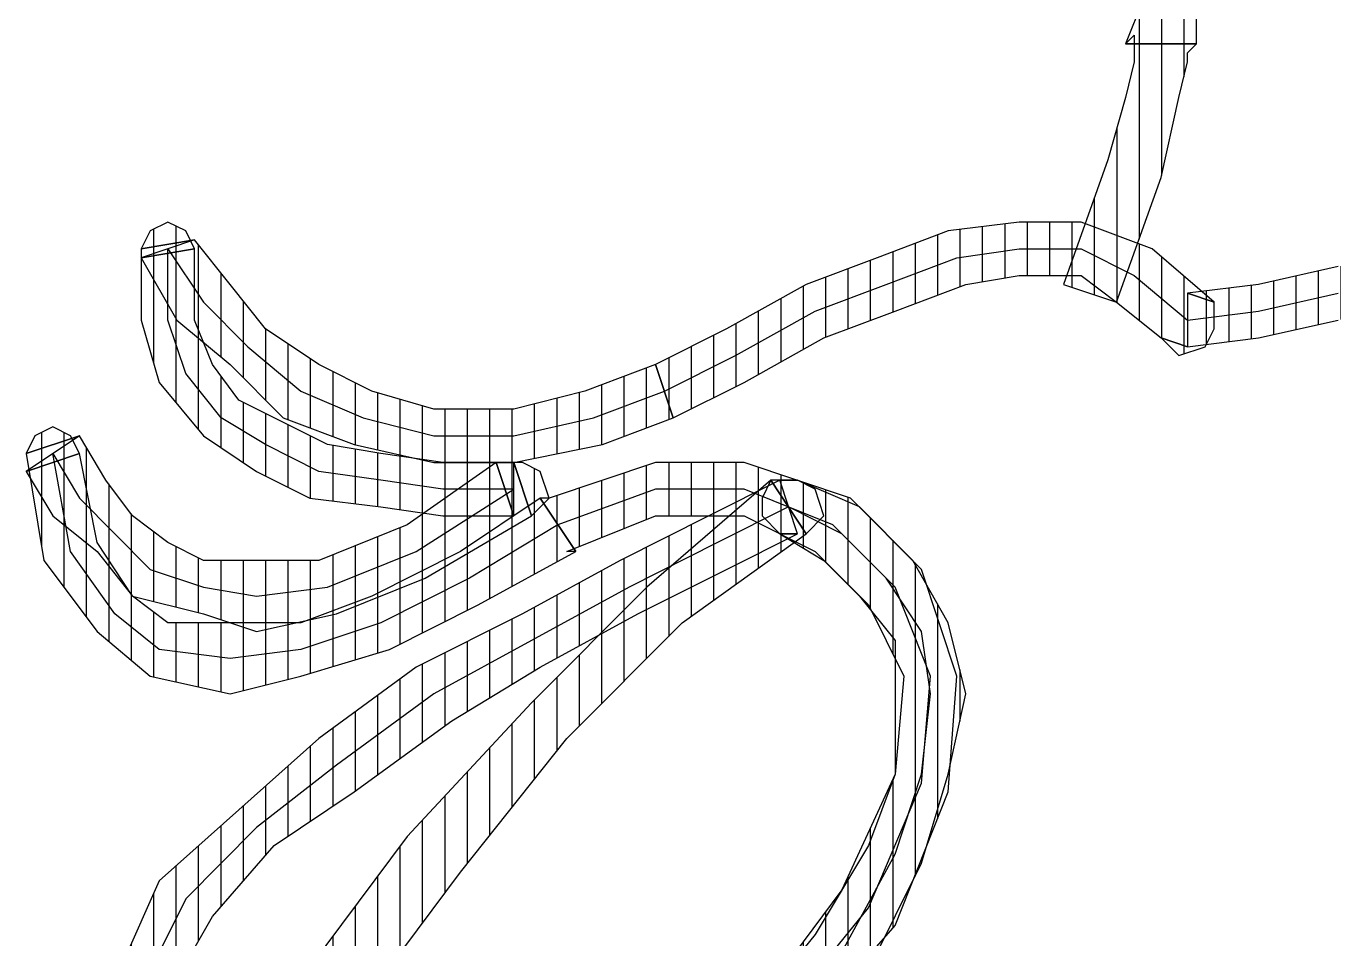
# Model space of a CAD drawing. Header units: millimetres. Extents: x 11489 to 12006, y 36725 to 37730.
# Drawn here: x 11594.81 to 11602.11, y 37440.06 to 37445.15 of the extents above; entities that cross this region are included whole.
import ezdxf

# ---------------------------------------------------------------- set-up
doc = ezdxf.new("R2010")
doc.units = ezdxf.units.MM
doc.layers.add('OC-Mutfak_Ekipman', color=252, linetype='Continuous')
pattern_1 = [(360, (-19413.11011, 29189.02214), (1e-16, 0.125), [25])]

# ---------------------------------------------------------------- blocks, each defined once
blk = doc.blocks.new('A$C0b4f8896')
at = {"ltscale": 30}
h = blk.add_hatch(dxfattribs=at)
h.set_pattern_fill('DC_LINES', color=256, scale=0.1, style=0)
h.set_pattern_definition(pattern_1)
edge = h.paths.add_edge_path(flags=0)
edge.add_line((18.2802, 47.6445), (18.3298, 47.3477))
edge.add_line((18.3298, 47.3477), (18.3795, 47.002))
edge.add_line((18.3795, 47.002), (18.4291, 46.5566))
edge.add_line((18.4291, 46.5566), (18.5285, 46.1113))
edge.add_line((18.5285, 46.1113), (18.5782, 45.666))
edge.add_line((18.5782, 45.666), (18.6776, 45.2207))
edge.add_line((18.6776, 45.2207), (18.7769, 44.7754))
edge.add_line((18.7769, 44.7754), (18.8265, 44.3799))
edge.add_line((18.8265, 44.3799), (19.1246, 44.3799))
edge.add_line((19.1246, 44.3799), (19.0749, 44.7754))
edge.add_line((19.0749, 44.7754), (18.9756, 45.2207))
edge.add_line((18.9756, 45.2207), (18.8762, 45.666))
edge.add_line((18.8762, 45.666), (18.8265, 46.1113))
edge.add_line((18.8265, 46.1113), (18.7272, 46.5566))
edge.add_line((18.7272, 46.5566), (18.6776, 47.002))
edge.add_line((18.6776, 47.002), (18.6279, 47.3477))
edge.add_line((18.6279, 47.3477), (18.5782, 47.6445))
h = blk.add_hatch(dxfattribs=at)
h.set_pattern_fill('DC_LINES', color=256, scale=0.1, style=0)
h.set_pattern_definition(pattern_1)
edge = h.paths.add_edge_path(flags=0)
edge.add_line((16.2435, 44.6768), (16.5415, 44.4287))
edge.add_line((16.5415, 44.4287), (16.8893, 44.2803))
edge.add_line((16.8893, 44.2803), (17.1873, 44.1318))
edge.add_line((17.1873, 44.1318), (17.4357, 44.0332))
edge.add_line((17.4357, 44.0332), (17.4357, 44.4287))
edge.add_line((17.4357, 44.4287), (17.2866, 44.4287))
edge.add_line((17.2866, 44.4287), (16.9886, 44.5771))
edge.add_line((16.9886, 44.5771), (16.7403, 44.7256))
edge.add_line((16.7403, 44.7256), (16.5415, 44.874))
h = blk.add_hatch(dxfattribs=at)
h.set_pattern_fill('DC_LINES', color=256, scale=0.1, style=0)
h.set_pattern_definition(pattern_1)
edge = h.paths.add_edge_path(flags=0)
edge.add_line((18.8265, 44.3799), (18.8762, 44.5273))
edge.add_line((18.8762, 44.5273), (18.5782, 44.1816))
edge.add_line((18.5782, 44.1816), (18.4291, 43.7861))
edge.add_line((18.4291, 43.7861), (18.4291, 43.4395))
edge.add_line((18.4291, 43.4395), (18.4788, 43.0439))
edge.add_line((18.4788, 43.0439), (18.6279, 42.6475))
edge.add_line((18.6279, 42.6475), (18.7769, 42.252))
edge.add_line((18.7769, 42.252), (19.0253, 41.8066))
edge.add_line((19.0253, 41.8066), (19.2239, 41.4111))
edge.add_line((19.2239, 41.4111), (19.522, 41.5098))
edge.add_line((19.522, 41.5098), (19.3233, 41.9053))
edge.add_line((19.3233, 41.9053), (19.0749, 42.3506))
edge.add_line((19.0749, 42.3506), (18.9258, 42.7471))
edge.add_line((18.9258, 42.7471), (18.7769, 43.1426))
edge.add_line((18.7769, 43.1426), (18.7272, 43.4395))
edge.add_line((18.7272, 43.4395), (18.7272, 43.7861))
edge.add_line((18.7272, 43.7861), (18.8762, 43.9834))
edge.add_line((18.8762, 43.9834), (19.0749, 44.2314))
edge.add_line((19.0749, 44.2314), (19.1246, 44.3799))
edge.add_line((19.1246, 44.3799), (19.0749, 44.2314))
edge.add_line((19.0749, 44.2314), (19.1743, 44.3301))
edge.add_line((19.1743, 44.3301), (19.1246, 44.4785))
edge.add_line((19.1246, 44.4785), (19.0253, 44.5273))
edge.add_line((19.0253, 44.5273), (18.8762, 44.5273))
h = blk.add_hatch(dxfattribs=at)
h.set_pattern_fill('DC_LINES', color=256, scale=0.1, style=0)
h.set_pattern_definition(pattern_1)
edge = h.paths.add_edge_path(flags=0)
edge.add_line((17.4357, 44.0332), (17.386, 44.082))
edge.add_line((17.386, 44.082), (17.535, 44.082))
edge.add_line((17.535, 44.082), (17.7337, 44.0332))
edge.add_line((17.7337, 44.0332), (18.0814, 43.9346))
edge.add_line((18.0814, 43.9346), (18.7769, 43.6865))
edge.add_line((18.7769, 43.6865), (18.8762, 43.9834))
edge.add_line((18.8762, 43.9834), (18.1808, 44.2314))
edge.add_line((18.1808, 44.2314), (17.7337, 44.3301))
edge.add_line((17.7337, 44.3301), (17.535, 44.3799))
edge.add_line((17.535, 44.3799), (17.4854, 44.3799))
edge.add_line((17.4854, 44.3799), (17.4357, 44.4287))
h = blk.add_hatch(dxfattribs=at)
h.set_pattern_fill('DC_LINES', color=256, scale=0.1, style=0)
h.set_pattern_definition(pattern_1)
edge = h.paths.add_edge_path(flags=0)
edge.add_line((20.1678, 42.2021), (20.1678, 42.1035))
edge.add_line((20.1678, 42.1035), (20.3168, 42.3506))
edge.add_line((20.3168, 42.3506), (20.5154, 42.5488))
edge.add_line((20.5154, 42.5488), (20.7639, 42.7471))
edge.add_line((20.7639, 42.7471), (21.0619, 42.7471))
edge.add_line((21.0619, 42.7471), (21.509, 42.7471))
edge.add_line((21.509, 42.7471), (21.9064, 42.5986))
edge.add_line((21.9064, 42.5986), (22.4031, 42.3018))
edge.add_line((22.4031, 42.3018), (22.9495, 41.8564))
edge.add_line((22.9495, 41.8564), (23.1482, 42.0537))
edge.add_line((23.1482, 42.0537), (22.6018, 42.5986))
edge.add_line((22.6018, 42.5986), (22.0057, 42.8955))
edge.add_line((22.0057, 42.8955), (21.509, 43.0439))
edge.add_line((21.509, 43.0439), (21.0619, 43.1426))
edge.add_line((21.0619, 43.1426), (20.6645, 43.0439))
edge.add_line((20.6645, 43.0439), (20.3168, 42.8457))
edge.add_line((20.3168, 42.8457), (20.0187, 42.5488))
edge.add_line((20.0187, 42.5488), (19.8697, 42.2021))
edge.add_line((19.8697, 42.2021), (19.8697, 42.1035))
edge.add_line((19.8697, 42.1035), (19.8697, 42.2021))
edge.add_line((19.8697, 42.2021), (19.8697, 42.0537))
edge.add_line((19.8697, 42.0537), (19.9691, 42.0049))
edge.add_line((19.9691, 42.0049), (20.0684, 42.0049))
edge.add_line((20.0684, 42.0049), (20.1678, 42.1035))
h = blk.add_hatch(dxfattribs=at)
h.set_pattern_fill('DC_LINES', color=256, scale=0.1, style=0)
h.set_pattern_definition(pattern_1)
edge = h.paths.add_edge_path(flags=0)
edge.add_line((20.2671, 40.9658), (20.2671, 40.916))
edge.add_line((20.2671, 40.916), (20.0684, 41.4111))
edge.add_line((20.0684, 41.4111), (20.0684, 41.9053))
edge.add_line((20.0684, 41.9053), (20.2671, 42.3018))
edge.add_line((20.2671, 42.3018), (20.5651, 42.5986))
edge.add_line((20.5651, 42.5986), (20.9625, 42.7959))
edge.add_line((20.9625, 42.7959), (21.509, 42.7471))
edge.add_line((21.509, 42.7471), (22.1547, 42.4502))
edge.add_line((22.1547, 42.4502), (22.9495, 41.8564))
edge.add_line((22.9495, 41.8564), (23.1482, 42.0537))
edge.add_line((23.1482, 42.0537), (22.3534, 42.7471))
edge.add_line((22.3534, 42.7471), (21.6083, 43.0439))
edge.add_line((21.6083, 43.0439), (20.9625, 43.0928))
edge.add_line((20.9625, 43.0928), (20.3665, 42.8955))
edge.add_line((20.3665, 42.8955), (19.9691, 42.499))
edge.add_line((19.9691, 42.499), (19.7704, 41.9053))
edge.add_line((19.7704, 41.9053), (19.7704, 41.4111))
edge.add_line((19.7704, 41.4111), (19.9691, 40.8174))
edge.add_line((19.9691, 40.8174), (19.9691, 40.7676))
h = blk.add_hatch(dxfattribs=at)
h.set_pattern_fill('DC_LINES', color=256, scale=0.1, style=0)
h.set_pattern_definition(pattern_1)
edge = h.paths.add_edge_path(flags=0)
edge.add_line((25.632, 38.3926), (25.0854, 38.541))
edge.add_line((25.0854, 38.541), (24.3404, 38.8379))
edge.add_line((24.3404, 38.8379), (23.645, 39.2344))
edge.add_line((23.645, 39.2344), (22.8502, 39.7285))
edge.add_line((22.8502, 39.7285), (22.0554, 40.3223))
edge.add_line((22.0554, 40.3223), (21.3103, 40.916))
edge.add_line((21.3103, 40.916), (20.6645, 41.5596))
edge.add_line((20.6645, 41.5596), (20.1678, 42.252))
edge.add_line((20.1678, 42.252), (19.8697, 42.0537))
edge.add_line((19.8697, 42.0537), (20.4658, 41.3613))
edge.add_line((20.4658, 41.3613), (21.1116, 40.7178))
edge.add_line((21.1116, 40.7178), (21.8566, 40.0254))
edge.add_line((21.8566, 40.0254), (22.6514, 39.4316))
edge.add_line((22.6514, 39.4316), (23.4462, 38.9375))
edge.add_line((23.4462, 38.9375), (24.241, 38.541))
edge.add_line((24.241, 38.541), (24.9861, 38.2441))
edge.add_line((24.9861, 38.2441), (25.632, 38.0957))
h = blk.add_hatch(dxfattribs=at)
h.set_pattern_fill('DC_LINES', color=256, scale=0.1, style=0)
h.set_pattern_definition(pattern_1)
edge = h.paths.add_edge_path(flags=0)
edge.add_line((22.6514, 38.7393), (22.3037, 38.9375))
edge.add_line((22.3037, 38.9375), (21.9064, 39.2832))
edge.add_line((21.9064, 39.2832), (21.6083, 39.7285))
edge.add_line((21.6083, 39.7285), (21.2109, 40.2734))
edge.add_line((21.2109, 40.2734), (20.9128, 40.7676))
edge.add_line((20.9128, 40.7676), (20.6149, 41.3115))
edge.add_line((20.6149, 41.3115), (20.3665, 41.8066))
edge.add_line((20.3665, 41.8066), (20.1678, 42.2021))
edge.add_line((20.1678, 42.2021), (19.8697, 42.1035))
edge.add_line((19.8697, 42.1035), (20.0684, 41.708))
edge.add_line((20.0684, 41.708), (20.3168, 41.2129))
edge.add_line((20.3168, 41.2129), (20.6149, 40.6689))
edge.add_line((20.6149, 40.6689), (20.9128, 40.0752))
edge.add_line((20.9128, 40.0752), (21.3103, 39.5312))
edge.add_line((21.3103, 39.5312), (21.7076, 39.0859))
edge.add_line((21.7076, 39.0859), (22.105, 38.6406))
edge.add_line((22.105, 38.6406), (22.5521, 38.4424))
h = blk.add_hatch(dxfattribs=at)
h.set_pattern_fill('DC_LINES', color=256, scale=0.1, style=0)
h.set_pattern_definition(pattern_1)
edge = h.paths.add_edge_path(flags=0)
edge.add_line((19.2239, 41.4111), (19.3729, 41.0156))
edge.add_line((19.3729, 41.0156), (19.4723, 40.6191))
edge.add_line((19.4723, 40.6191), (19.4723, 40.1738))
edge.add_line((19.4723, 40.1738), (19.3729, 39.8281))
edge.add_line((19.3729, 39.8281), (19.2239, 39.5312))
edge.add_line((19.2239, 39.5312), (19.0253, 39.2344))
edge.add_line((19.0253, 39.2344), (18.7769, 39.0361))
edge.add_line((18.7769, 39.0361), (18.5285, 38.8379))
edge.add_line((18.5285, 38.8379), (18.6279, 38.541))
edge.add_line((18.6279, 38.541), (18.9756, 38.7393))
edge.add_line((18.9756, 38.7393), (19.2239, 39.0361))
edge.add_line((19.2239, 39.0361), (19.522, 39.333))
edge.add_line((19.522, 39.333), (19.671, 39.7285))
edge.add_line((19.671, 39.7285), (19.7704, 40.1738))
edge.add_line((19.7704, 40.1738), (19.7704, 40.6191))
edge.add_line((19.7704, 40.6191), (19.671, 41.1143))
edge.add_line((19.671, 41.1143), (19.522, 41.5098))
h = blk.add_hatch(dxfattribs=at)
h.set_pattern_fill('DC_LINES', color=256, scale=0.1, style=0)
h.set_pattern_definition(pattern_1)
edge = h.paths.add_edge_path(flags=0)
edge.add_line((19.6213, 38.1953), (19.7207, 37.8984))
edge.add_line((19.7207, 37.8984), (20.3168, 37.9971))
edge.add_line((20.3168, 37.9971), (20.7142, 38.2939))
edge.add_line((20.7142, 38.2939), (20.9625, 38.5908))
edge.add_line((20.9625, 38.5908), (21.0619, 39.0361))
edge.add_line((21.0619, 39.0361), (20.9625, 39.4316))
edge.add_line((20.9625, 39.4316), (20.8135, 39.9268))
edge.add_line((20.8135, 39.9268), (20.5651, 40.4209))
edge.add_line((20.5651, 40.4209), (20.2671, 40.9658))
edge.add_line((20.2671, 40.9658), (19.9691, 40.7676))
edge.add_line((19.9691, 40.7676), (20.2671, 40.3223))
edge.add_line((20.2671, 40.3223), (20.5154, 39.8281))
edge.add_line((20.5154, 39.8281), (20.6645, 39.4316))
edge.add_line((20.6645, 39.4316), (20.6645, 39.0361))
edge.add_line((20.6645, 39.0361), (20.6645, 38.6895))
edge.add_line((20.6645, 38.6895), (20.5154, 38.4922))
edge.add_line((20.5154, 38.4922), (20.2175, 38.2939))
edge.add_line((20.2175, 38.2939), (19.7207, 38.1953))
edge.add_line((19.7207, 38.1953), (19.82, 37.8984))
edge.add_line((19.82, 37.8984), (19.7207, 38.1953))
edge.add_line((19.7207, 38.1953), (19.6213, 38.1455))
edge.add_line((19.6213, 38.1455), (19.5717, 38.0469))
edge.add_line((19.5717, 38.0469), (19.6213, 37.9473))
edge.add_line((19.6213, 37.9473), (19.7207, 37.8984))
h = blk.add_hatch(dxfattribs=at)
h.set_pattern_fill('DC_LINES', color=256, scale=0.1, style=0)
h.set_pattern_definition(pattern_1)
edge = h.paths.add_edge_path(flags=0)
edge.add_line((20.0684, 40.6191), (19.7704, 40.5205))
edge.add_line((19.7704, 40.5205), (20.118, 40.0254))
edge.add_line((20.118, 40.0254), (20.3168, 39.5312))
edge.add_line((20.3168, 39.5312), (20.3168, 39.1846))
edge.add_line((20.3168, 39.1846), (20.3168, 38.8877))
edge.add_line((20.3168, 38.8877), (20.2175, 38.6895))
edge.add_line((20.2175, 38.6895), (20.0684, 38.4922))
edge.add_line((20.0684, 38.4922), (19.8697, 38.3438))
edge.add_line((19.8697, 38.3438), (19.6213, 38.1953))
edge.add_line((19.6213, 38.1953), (19.82, 37.8984))
edge.add_line((19.82, 37.8984), (20.0684, 38.0469))
edge.add_line((20.0684, 38.0469), (20.2671, 38.2939))
edge.add_line((20.2671, 38.2939), (20.5154, 38.4922))
edge.add_line((20.5154, 38.4922), (20.6149, 38.8877))
edge.add_line((20.6149, 38.8877), (20.7142, 39.1846))
edge.add_line((20.7142, 39.1846), (20.6149, 39.6299))
edge.add_line((20.6149, 39.6299), (20.4161, 40.125))
edge.add_line((20.4161, 40.125), (20.0684, 40.7178))
edge.add_line((20.0684, 40.7178), (19.7704, 40.6191))
edge.add_line((19.7704, 40.6191), (20.0684, 40.7178))
edge.add_line((20.0684, 40.7178), (19.9691, 40.8174))
edge.add_line((19.9691, 40.8174), (19.82, 40.7676))
edge.add_line((19.82, 40.7676), (19.7704, 40.6689))
edge.add_line((19.7704, 40.6689), (19.7704, 40.5205))
h = blk.add_hatch(dxfattribs=at)
h.set_pattern_fill('DC_LINES', color=256, scale=0.1, style=0)
h.set_pattern_definition(pattern_1)
edge = h.paths.add_edge_path(flags=0)
edge.add_line((18.5285, 38.8379), (18.5782, 38.541))
edge.add_line((18.5782, 38.541), (18.9756, 38.541))
edge.add_line((18.9756, 38.541), (19.3233, 38.6406))
edge.add_line((19.3233, 38.6406), (19.6213, 38.8877))
edge.add_line((19.6213, 38.8877), (19.82, 39.1846))
edge.add_line((19.82, 39.1846), (19.9691, 39.4814))
edge.add_line((19.9691, 39.4814), (20.0187, 39.877))
edge.add_line((20.0187, 39.877), (20.0684, 40.2236))
edge.add_line((20.0684, 40.2236), (20.0684, 40.6191))
edge.add_line((20.0684, 40.6191), (19.7704, 40.6191))
edge.add_line((19.7704, 40.6191), (19.7704, 40.2236))
edge.add_line((19.7704, 40.2236), (19.7207, 39.877))
edge.add_line((19.7207, 39.877), (19.671, 39.5801))
edge.add_line((19.671, 39.5801), (19.522, 39.2832))
edge.add_line((19.522, 39.2832), (19.4227, 39.0859))
edge.add_line((19.4227, 39.0859), (19.2239, 38.9375))
edge.add_line((19.2239, 38.9375), (18.9756, 38.8379))
edge.add_line((18.9756, 38.8379), (18.5782, 38.8379))
edge.add_line((18.5782, 38.8379), (18.6279, 38.541))
edge.add_line((18.6279, 38.541), (18.5782, 38.8379))
edge.add_line((18.5782, 38.8379), (18.4788, 38.7891))
edge.add_line((18.4788, 38.7891), (18.4291, 38.6895))
edge.add_line((18.4291, 38.6895), (18.4788, 38.5908))
edge.add_line((18.4788, 38.5908), (18.5782, 38.541))
for p, q in [((18.6776, 45.2207), (18.7769, 44.7754)), ((18.9258, 44.7754), (18.8265, 45.2207)), ((19.0749, 44.7754), (18.9756, 45.2207)), ((18.7769, 44.7754), (18.8265, 44.3799)), ((18.9756, 44.3799), (18.9258, 44.7754)), ((19.1246, 44.3799), (19.0749, 44.7754)), ((18.8762, 44.5273), (18.5782, 44.1816)), ((18.8265, 44.3799), (18.8762, 44.5273)), ((18.8762, 44.5273), (18.8265, 44.3799)), ((19.0253, 44.5273), (18.8762, 44.5273)), ((19.1246, 44.4785), (19.0253, 44.5273)), ((19.1743, 44.3301), (19.1246, 44.4785)), ((17.4357, 44.4287), (17.2866, 44.4287)), ((17.4854, 44.3799), (17.4357, 44.4287)), ((17.4357, 44.4287), (17.4357, 44.0332)), ((17.4357, 44.0332), (17.4357, 44.4287)), ((17.535, 44.3799), (17.4854, 44.3799)), ((17.7337, 44.3301), (17.535, 44.3799)), ((18.7272, 44.082), (18.9756, 44.3799)), ((18.8265, 44.3799), (19.1246, 44.3799)), ((18.8265, 44.3799), (18.8265, 44.3799)), ((19.0749, 44.2314), (19.1246, 44.3799)), ((19.1246, 44.3799), (19.0749, 44.2314)), ((18.1808, 44.2314), (17.7337, 44.3301)), ((19.0749, 44.2314), (19.1743, 44.3301)), ((18.8762, 43.9834), (18.1808, 44.2314)), ((18.8762, 43.9834), (19.0749, 44.2314)), ((18.5782, 44.1816), (18.4291, 43.7861)), ((17.1873, 44.1318), (17.4357, 44.0332)), ((17.4357, 44.0332), (17.386, 44.082)), ((17.386, 44.082), (17.535, 44.082)), ((17.535, 44.082), (17.7337, 44.0332)), ((18.5782, 43.7861), (18.7272, 44.082)), ((17.4357, 44.0332), (17.4357, 44.0332)), ((17.7337, 44.0332), (18.0814, 43.9346)), ((18.0814, 43.9346), (18.7769, 43.6865)), ((18.7272, 43.7861), (18.8762, 43.9834)), ((18.7769, 43.6865), (18.8762, 43.9834)), ((18.4291, 43.7861), (18.4291, 43.4395)), ((18.5782, 43.4395), (18.5782, 43.7861)), ((18.7272, 43.4395), (18.7272, 43.7861)), ((18.4291, 43.4395), (18.4788, 43.0439)), ((18.6279, 43.0928), (18.5782, 43.4395)), ((18.7769, 43.1426), (18.7272, 43.4395)), ((18.9258, 42.7471), (18.7769, 43.1426)), ((21.0619, 43.1426), (20.6645, 43.0439)), ((21.509, 43.0439), (21.0619, 43.1426)), ((18.7769, 42.6973), (18.6279, 43.0928)), ((20.9625, 43.0928), (20.3665, 42.8955)), ((21.6083, 43.0439), (20.9625, 43.0928)), ((18.4788, 43.0439), (18.6279, 42.6475)), ((20.6645, 43.0439), (20.3168, 42.8457)), ((22.0057, 42.8955), (21.509, 43.0439)), ((22.3534, 42.7471), (21.6083, 43.0439)), ((20.9625, 42.9443), (20.4658, 42.7471)), ((21.0619, 42.9443), (20.7142, 42.8955)), ((21.5587, 42.8955), (20.9625, 42.9443)), ((21.509, 42.8955), (21.0619, 42.9443)), ((20.3665, 42.8955), (19.9691, 42.499)), ((20.3168, 42.8457), (20.0187, 42.5488)), ((20.7142, 42.8955), (20.4161, 42.6973)), ((21.9561, 42.7471), (21.509, 42.8955)), ((22.2541, 42.5986), (21.5587, 42.8955)), ((22.6018, 42.5986), (22.0057, 42.8955)), ((20.5651, 42.5986), (20.9625, 42.7959)), ((20.9625, 42.7959), (21.509, 42.7471)), ((18.9258, 42.3018), (18.7769, 42.6973)), ((19.0749, 42.3506), (18.9258, 42.7471)), ((20.4658, 42.7471), (20.118, 42.4004)), ((20.4161, 42.6973), (20.1678, 42.4502)), ((20.5154, 42.5488), (20.7639, 42.7471)), ((20.7639, 42.7471), (21.0619, 42.7471)), ((21.0619, 42.7471), (21.509, 42.7471)), ((21.509, 42.7471), (21.9064, 42.5986)), ((21.509, 42.7471), (22.1547, 42.4502)), ((22.5024, 42.4502), (21.9561, 42.7471)), ((23.1482, 42.0537), (22.3534, 42.7471)), ((18.6279, 42.6475), (18.7769, 42.252)), ((20.0187, 42.5488), (19.8697, 42.2021)), ((20.2671, 42.3018), (20.5651, 42.5986)), ((20.3168, 42.3506), (20.5154, 42.5488)), ((21.9064, 42.5986), (22.4031, 42.3018)), ((23.0489, 41.9551), (22.2541, 42.5986)), ((19.9691, 42.499), (19.7704, 41.9053)), ((20.118, 42.4004), (19.9194, 41.9053)), ((20.1678, 42.4502), (20.0187, 42.1533)), ((22.1547, 42.4502), (22.9495, 41.8564)), ((19.3233, 41.9053), (19.0749, 42.3506)), ((20.0684, 42.3506), (19.9194, 42.3018)), ((20.1678, 42.252), (20.0684, 42.3506)), ((20.1678, 42.1035), (20.3168, 42.3506)), ((18.7769, 42.252), (19.0253, 41.8066)), ((19.1743, 41.8564), (18.9258, 42.3018)), ((19.9194, 42.3018), (19.8697, 42.2021)), ((19.8697, 42.0537), (20.1678, 42.252)), ((20.1678, 42.252), (19.8697, 42.0537)), ((20.0684, 41.9053), (20.2671, 42.3018)), ((20.1678, 42.252), (20.1678, 42.252)), ((20.6645, 41.5596), (20.1678, 42.252)), ((22.4031, 42.3018), (22.9495, 41.8564)), ((19.8697, 42.2021), (19.8697, 42.1035)), ((19.8697, 42.1035), (19.8697, 42.2021)), ((19.8697, 42.2021), (19.8697, 42.0537)), ((19.8697, 42.2021), (19.8697, 42.0537)), ((20.1678, 42.2021), (19.8697, 42.1035)), ((20.1678, 42.2021), (20.1678, 42.1035)), ((20.1678, 42.1035), (20.1678, 42.2021)), ((20.1678, 42.2021), (20.1678, 42.2021)), ((20.3665, 41.8066), (20.1678, 42.2021)), ((20.0187, 42.1533), (20.2175, 41.7568)), ((19.8697, 42.1035), (20.0684, 41.708)), ((19.8697, 42.0537), (19.9691, 42.0049)), ((19.8697, 42.0537), (20.4658, 41.3613)), ((20.0684, 42.0049), (20.1678, 42.1035)), ((19.9691, 42.0049), (20.0684, 42.0049)), ((19.522, 41.5098), (19.3233, 41.9053)), ((19.7704, 41.9053), (19.7704, 41.4111)), ((19.9194, 41.9053), (19.9194, 41.4111)), ((20.0684, 41.4111), (20.0684, 41.9053)), ((19.3729, 41.46), (19.1743, 41.8564)), ((19.0253, 41.8066), (19.2239, 41.4111)), ((20.2175, 41.7568), (20.4658, 41.2627)), ((20.6149, 41.3115), (20.3665, 41.8066)), ((20.0684, 41.708), (20.3168, 41.2129)), ((21.3103, 40.916), (20.6645, 41.5596)), ((19.2239, 41.4111), (19.522, 41.5098)), ((19.522, 41.5098), (19.2239, 41.4111)), ((19.522, 41.0645), (19.3729, 41.46)), ((19.671, 41.1143), (19.522, 41.5098)), ((19.522, 41.5098), (19.522, 41.5098)), ((19.2239, 41.4111), (19.2239, 41.4111)), ((19.2239, 41.4111), (19.3729, 41.0156)), ((19.2239, 41.4111), (19.2239, 41.4111)), ((19.7704, 41.4111), (19.9691, 40.8174)), ((19.9194, 41.4111), (20.118, 40.8662)), ((20.2671, 40.916), (20.0684, 41.4111)), ((20.4658, 41.3613), (21.1116, 40.7178)), ((20.9128, 40.7676), (20.6149, 41.3115)), ((20.4658, 41.2627), (20.7639, 40.7178)), ((20.3168, 41.2129), (20.6149, 40.6689)), ((19.7704, 40.6191), (19.671, 41.1143)), ((19.3729, 41.0156), (19.4723, 40.6191)), ((19.6213, 40.6191), (19.522, 41.0645)), ((19.9691, 40.7676), (20.2671, 40.9658)), ((20.2671, 40.9658), (19.9691, 40.7676)), ((20.2671, 40.9658), (20.2671, 40.916)), ((20.2671, 40.9658), (20.2671, 40.9658)), ((20.5651, 40.4209), (20.2671, 40.9658)), ((20.118, 40.8662), (20.4161, 40.3721)), ((22.0554, 40.3223), (21.3103, 40.916)), ((19.9691, 40.8174), (19.82, 40.7676)), ((19.9691, 40.8174), (19.9691, 40.7676)), ((20.0684, 40.7178), (19.9691, 40.8174)), ((19.82, 40.7676), (19.7704, 40.6689)), ((19.9691, 40.7676), (20.2671, 40.3223)), ((21.2109, 40.2734), (20.9128, 40.7676)), ((20.0684, 40.7178), (19.7704, 40.6191)), ((19.7704, 40.6191), (20.0684, 40.7178)), ((19.7704, 40.6689), (19.7704, 40.5205)), ((20.4161, 40.125), (20.0684, 40.7178)), ((20.6149, 40.6689), (20.9128, 40.0752)), ((20.7639, 40.7178), (21.0619, 40.1738)), ((21.1116, 40.7178), (21.8566, 40.0254)), ((19.4723, 40.6191), (19.4723, 40.1738)), ((19.6213, 40.1738), (19.6213, 40.6191)), ((20.0684, 40.6191), (19.7704, 40.6191)), ((19.7704, 40.6191), (19.7704, 40.2236)), ((19.7704, 40.1738), (19.7704, 40.6191)), ((20.0684, 40.6191), (19.7704, 40.5205)), ((19.7704, 40.5205), (20.0684, 40.6191)), ((20.2671, 40.0752), (19.9194, 40.6191)), ((19.9194, 40.6191), (19.9194, 40.2236)), ((20.0684, 40.2236), (20.0684, 40.6191)), ((20.0684, 40.6191), (20.0684, 40.6191)), ((19.7704, 40.5205), (20.118, 40.0254)), ((20.4161, 40.3721), (20.6645, 39.877)), ((20.8135, 39.9268), (20.5651, 40.4209)), ((20.2671, 40.3223), (20.5154, 39.8281)), ((22.8502, 39.7285), (22.0554, 40.3223)), ((19.7704, 40.2236), (19.7207, 39.877)), ((19.9194, 40.2236), (19.8697, 39.877)), ((20.0187, 39.877), (20.0684, 40.2236)), ((21.6083, 39.7285), (21.2109, 40.2734)), ((19.4723, 40.1738), (19.3729, 39.8281)), ((19.522, 39.7783), (19.6213, 40.1738)), ((19.671, 39.7285), (19.7704, 40.1738)), ((21.0619, 40.1738), (21.4593, 39.6299)), ((20.4658, 39.5801), (20.2671, 40.0752)), ((20.6149, 39.6299), (20.4161, 40.125)), ((20.9128, 40.0752), (21.3103, 39.5312)), ((20.118, 40.0254), (20.3168, 39.5312)), ((21.8566, 40.0254), (22.6514, 39.4316)), ((20.9625, 39.4316), (20.8135, 39.9268)), ((19.7207, 39.877), (19.671, 39.5801)), ((19.8697, 39.877), (19.82, 39.5312)), ((19.9691, 39.4814), (20.0187, 39.877)), ((20.6645, 39.877), (20.8135, 39.4316)), ((19.3729, 39.8281), (19.2239, 39.5312)), ((19.3729, 39.4316), (19.522, 39.7783)), ((20.5154, 39.8281), (20.6645, 39.4316)), ((19.522, 39.333), (19.671, 39.7285)), ((21.9064, 39.2832), (21.6083, 39.7285)), ((20.7142, 39.1846), (20.6149, 39.6299)), ((21.4593, 39.6299), (21.807, 39.1846)), ((19.671, 39.5801), (19.522, 39.2832)), ((20.5154, 39.1846), (20.4658, 39.5801)), ((19.2239, 39.5312), (19.0253, 39.2344)), ((19.82, 39.5312), (19.671, 39.2344)), ((19.82, 39.1846), (19.9691, 39.4814)), ((20.3168, 39.5312), (20.3168, 39.1846)), ((21.3103, 39.5312), (21.7076, 39.0859)), ((19.1246, 39.1348), (19.3729, 39.4316)), ((20.6645, 39.4316), (20.6645, 39.0361)), ((20.8135, 39.4316), (20.8632, 39.0361)), ((21.0619, 39.0361), (20.9625, 39.4316)), ((19.2239, 39.0361), (19.522, 39.333)), ((19.522, 39.2832), (19.4227, 39.0859)), ((22.3037, 38.9375), (21.9064, 39.2832)), ((19.0253, 39.2344), (18.7769, 39.0361)), ((19.671, 39.2344), (19.522, 38.9863)), ((18.8762, 38.8877), (19.1246, 39.1348)), ((19.6213, 38.8877), (19.82, 39.1846)), ((20.3168, 39.1846), (20.3168, 38.8877)), ((20.4658, 38.8877), (20.5154, 39.1846)), ((20.6149, 38.8877), (20.7142, 39.1846)), ((21.807, 39.1846), (22.2043, 38.7891)), ((19.4227, 39.0859), (19.2239, 38.9375)), ((21.7076, 39.0859), (22.105, 38.6406)), ((18.7769, 39.0361), (18.5285, 38.8379)), ((18.9756, 38.7393), (19.2239, 39.0361)), ((19.522, 38.9863), (19.2736, 38.7891)), ((20.6645, 39.0361), (20.6645, 38.6895)), ((20.8632, 39.0361), (20.8135, 38.6406)), ((20.9625, 38.5908), (21.0619, 39.0361)), ((19.2239, 38.9375), (18.9756, 38.8379)), ((22.6514, 38.7393), (22.3037, 38.9375)), ((18.5782, 38.8379), (18.4788, 38.7891)), ((18.5285, 38.8379), (18.5782, 38.541)), ((18.5782, 38.541), (18.5285, 38.8379)), ((18.5285, 38.8379), (18.5285, 38.8379)), ((18.5285, 38.8379), (18.6279, 38.541)), ((18.5782, 38.6895), (18.8762, 38.8877)), ((18.9756, 38.8379), (18.5782, 38.8379)), ((18.5782, 38.8379), (18.6279, 38.541)), ((18.6279, 38.541), (18.5782, 38.8379)), ((19.3233, 38.6406), (19.6213, 38.8877)), ((20.3168, 38.8877), (20.2175, 38.6895)), ((20.3665, 38.5908), (20.4658, 38.8877)), ((20.5154, 38.4922), (20.6149, 38.8877)), ((18.4788, 38.7891), (18.4291, 38.6895)), ((19.2736, 38.7891), (18.9756, 38.6895)), ((22.2043, 38.7891), (22.6018, 38.5908)), ((18.4291, 38.6895), (18.4788, 38.5908)), ((18.9756, 38.6895), (18.5782, 38.6895)), ((18.6279, 38.541), (18.9756, 38.7393)), ((20.2175, 38.6895), (20.0684, 38.4922)), ((20.6645, 38.6895), (20.5154, 38.4922)), ((18.9756, 38.541), (19.3233, 38.6406)), ((20.8135, 38.6406), (20.6149, 38.3926)), ((22.105, 38.6406), (22.5521, 38.4424)), ((18.4788, 38.5908), (18.5782, 38.541)), ((18.5782, 38.541), (18.9756, 38.541)), ((20.1678, 38.3926), (20.3665, 38.5908)), ((20.7142, 38.2939), (20.9625, 38.5908)), ((20.0684, 38.4922), (19.8697, 38.3438)), ((20.5154, 38.4922), (20.2175, 38.2939)), ((20.2671, 38.2939), (20.5154, 38.4922)), ((19.9691, 38.1953), (20.1678, 38.3926)), ((20.6149, 38.3926), (20.2671, 38.1455)), ((19.8697, 38.3438), (19.6213, 38.1953)), ((20.2175, 38.2939), (19.7207, 38.1953)), ((20.0684, 38.0469), (20.2671, 38.2939)), ((20.3168, 37.9971), (20.7142, 38.2939)), ((19.6213, 38.1953), (19.7207, 37.8984)), ((19.7207, 38.1953), (19.6213, 38.1455)), ((19.7207, 37.8984), (19.6213, 38.1953)), ((19.6213, 38.1953), (19.6213, 38.1953)), ((19.6213, 38.1953), (19.82, 37.8984)), ((19.7207, 38.0469), (19.9691, 38.1953)), ((19.7207, 38.1953), (19.82, 37.8984)), ((19.82, 37.8984), (19.7207, 38.1953)), ((19.6213, 38.1455), (19.5717, 38.0469)), ((20.2671, 38.1455), (19.7207, 38.0469)), ((19.5717, 38.0469), (19.6213, 37.9473)), ((19.82, 37.8984), (20.0684, 38.0469)), ((19.6213, 37.9473), (19.7207, 37.8984)), ((19.7207, 37.8984), (20.3168, 37.9971))]:
    blk.add_line(p, q, dxfattribs=at)

msp = doc.modelspace()

# ---------------------------------------------------------------- block references
at = {"layer": 'OC-Mutfak_Ekipman', "linetype": 'Continuous', "rotation": 270}
msp.add_blockref('A$C0b4f8896', (11556.9132, 37462.489), dxfattribs=at)

doc.saveas('drawing.dxf')
